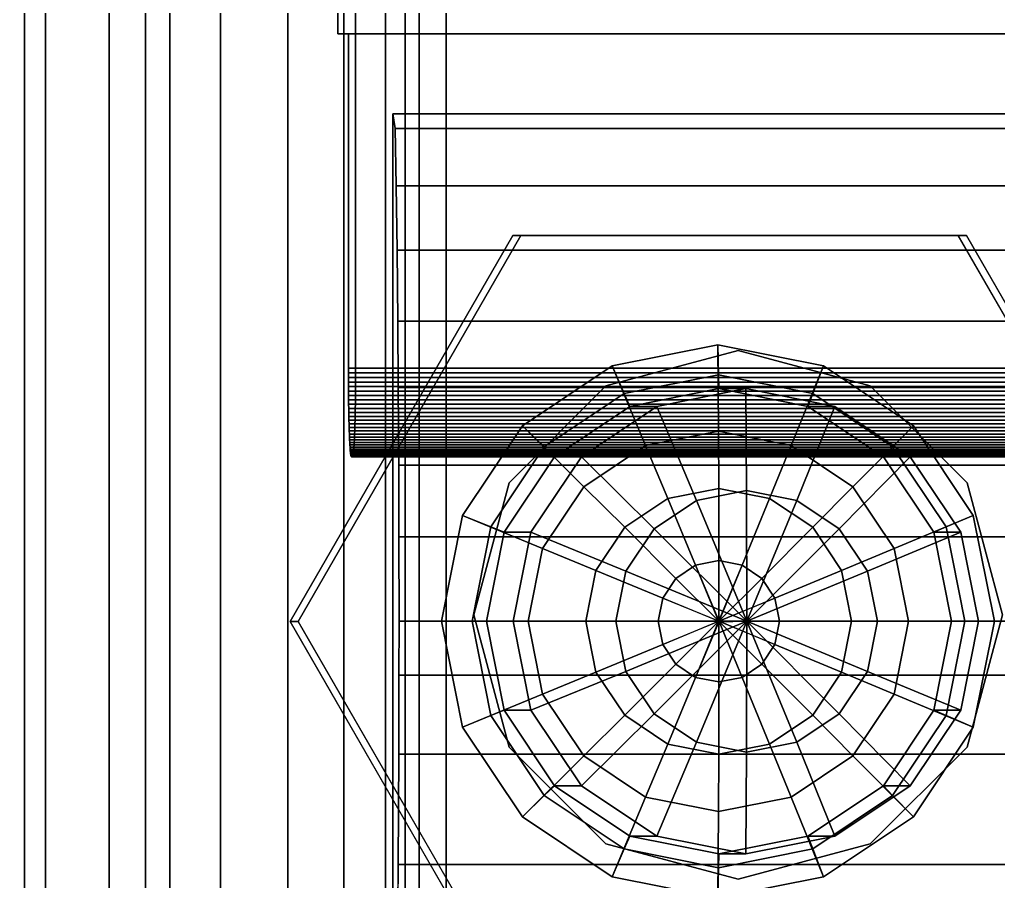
# Model space of a CAD drawing. Header units: metres. Extents: x 104.27 to 106.57, y 32.25 to 36.05.
# Drawn here: x 104.53988 to 104.58617, y 32.74388 to 32.78463 of the extents above; entities that cross this region are included whole.
import ezdxf

# ---------------------------------------------------------------- set-up
doc = ezdxf.new("R2010")
doc.units = ezdxf.units.M
for name, color, linetype in [('KO25', 7, 'Continuous'), ('KO28', 7, 'Continuous'), ('KO29', 7, 'Continuous'), ('KO30', 7, 'Continuous')]:
    doc.layers.add(name, color=color, linetype=linetype)

msp = doc.modelspace()

# ---------------------------------------------------------------- linework, layer by layer
at = {"layer": 'KO25', "color": 8, "linetype": 'ByBlock', "lineweight": 25}
for points in [[(104.587525, 32.780177, 0.04581), (104.55753, 32.780177, 0.046333), (104.55753, 32.732146, 0.046333), (104.587525, 32.732146, 0.04581)], [(104.587646, 32.779484, 0.052735), (104.557651, 32.779484, 0.053259), (104.55753, 32.780177, 0.046333), (104.587525, 32.780177, 0.04581)], [(104.587691, 32.776771, 0.055301), (104.557696, 32.776771, 0.055824), (104.557651, 32.779484, 0.053259), (104.587646, 32.779484, 0.052735)], [(104.58773, 32.77373, 0.057564), (104.557735, 32.77373, 0.058087), (104.557696, 32.776771, 0.055824), (104.587691, 32.776771, 0.055301)], [(104.563205, 32.774411, 0.105632), (104.563589, 32.774411, 0.127629), (104.553057, 32.756166, 0.127813), (104.552673, 32.756166, 0.105816)], [(104.58427, 32.774411, 0.105265), (104.584654, 32.774411, 0.127261), (104.563589, 32.774411, 0.127629), (104.563205, 32.774411, 0.105632)], [(104.594802, 32.756166, 0.105081), (104.595186, 32.756166, 0.127078), (104.584654, 32.774411, 0.127261), (104.58427, 32.774411, 0.105265)], [(104.587764, 32.770366, 0.05949), (104.557769, 32.770366, 0.060013), (104.557735, 32.77373, 0.058087), (104.58773, 32.77373, 0.057564)], [(104.587788, 32.767233, 0.060837), (104.557792, 32.767233, 0.06136), (104.557769, 32.770366, 0.060013), (104.587764, 32.770366, 0.05949)], [(104.5679, 32.768258, 0.060147), (104.569487, 32.764489, 0.06159), (104.572929, 32.765173, 0.061529), (104.572904, 32.769253, 0.060059)], [(104.56847, 32.766943, 0.061604), (104.5679, 32.768258, 0.060147), (104.572904, 32.769253, 0.060059), (104.572929, 32.76783, 0.061526)], [(104.572904, 32.769253, 0.060059), (104.572929, 32.765173, 0.061529), (104.576372, 32.764489, 0.061469), (104.577907, 32.768258, 0.059972)], [(104.572929, 32.76783, 0.061526), (104.572904, 32.769253, 0.060059), (104.577907, 32.768258, 0.059972), (104.577388, 32.766943, 0.061448)], [(104.563659, 32.765423, 0.060221), (104.566569, 32.762538, 0.06164), (104.569487, 32.764489, 0.06159), (104.5679, 32.768258, 0.060147)], [(104.56469, 32.764417, 0.06167), (104.563659, 32.765423, 0.060221), (104.5679, 32.768258, 0.060147), (104.56847, 32.766943, 0.061604)], [(104.577907, 32.768258, 0.059972), (104.576372, 32.764489, 0.061469), (104.57929, 32.762538, 0.061418), (104.582149, 32.765423, 0.059898)], [(104.577388, 32.766943, 0.061448), (104.577907, 32.768258, 0.059972), (104.582149, 32.765423, 0.059898), (104.581168, 32.764417, 0.061382)], [(104.568747, 32.766339, 0.063092), (104.56847, 32.766943, 0.061604), (104.572929, 32.76783, 0.061526), (104.572955, 32.767177, 0.063018)], [(104.572955, 32.767177, 0.063018), (104.572929, 32.76783, 0.061526), (104.577388, 32.766943, 0.061448), (104.577164, 32.766339, 0.062945)], [(104.587807, 32.763565, 0.061943), (104.557812, 32.763565, 0.062466), (104.557792, 32.767233, 0.06136), (104.587788, 32.767233, 0.060837)], [(104.565178, 32.763955, 0.063154), (104.56469, 32.764417, 0.06167), (104.56847, 32.766943, 0.061604), (104.568747, 32.766339, 0.063092)], [(104.570019, 32.766339, 0.136003), (104.568747, 32.766339, 0.063092), (104.572955, 32.767177, 0.063018), (104.574228, 32.767177, 0.135929)], [(104.571897, 32.761895, 0.138067), (104.570019, 32.766339, 0.136003), (104.574228, 32.767177, 0.135929), (104.574265, 32.762366, 0.138026)], [(104.574228, 32.767177, 0.135929), (104.572955, 32.767177, 0.063018), (104.577164, 32.766339, 0.062945), (104.578437, 32.766339, 0.135856)], [(104.574265, 32.762366, 0.138026), (104.574228, 32.767177, 0.135929), (104.578437, 32.766339, 0.135856), (104.576633, 32.761895, 0.137985)], [(104.577164, 32.766339, 0.062945), (104.577388, 32.766943, 0.061448), (104.581168, 32.764417, 0.061382), (104.580732, 32.763955, 0.062882)], [(104.566451, 32.763955, 0.136065), (104.565178, 32.763955, 0.063154), (104.568747, 32.766339, 0.063092), (104.570019, 32.766339, 0.136003)], [(104.569889, 32.760553, 0.138102), (104.566451, 32.763955, 0.136065), (104.570019, 32.766339, 0.136003), (104.571897, 32.761895, 0.138067)], [(104.576633, 32.761895, 0.137985), (104.578437, 32.766339, 0.135856), (104.582005, 32.763955, 0.135793), (104.57864, 32.760553, 0.13795)], [(104.578437, 32.766339, 0.135856), (104.577164, 32.766339, 0.062945), (104.580732, 32.763955, 0.062882), (104.582005, 32.763955, 0.135793)], [(104.560824, 32.761181, 0.06027), (104.564619, 32.75962, 0.061675), (104.566569, 32.762538, 0.06164), (104.563659, 32.765423, 0.060221)], [(104.562165, 32.760636, 0.061714), (104.560824, 32.761181, 0.06027), (104.563659, 32.765423, 0.060221), (104.56469, 32.764417, 0.06167)], [(104.582149, 32.765423, 0.059898), (104.57929, 32.762538, 0.061418), (104.58124, 32.75962, 0.061384), (104.584983, 32.761181, 0.059849)], [(104.581168, 32.764417, 0.061382), (104.582149, 32.765423, 0.059898), (104.584983, 32.761181, 0.059849), (104.583694, 32.760636, 0.061338)], [(104.569487, 32.764489, 0.06159), (104.570538, 32.761984, 0.062359), (104.572943, 32.762462, 0.062317), (104.572929, 32.765173, 0.061529)], [(104.572929, 32.765173, 0.061529), (104.572943, 32.762462, 0.062317), (104.575348, 32.761984, 0.062275), (104.576372, 32.764489, 0.061469)], [(104.566569, 32.762538, 0.06164), (104.568499, 32.760621, 0.062394), (104.570538, 32.761984, 0.062359), (104.569487, 32.764489, 0.06159)], [(104.576372, 32.764489, 0.061469), (104.575348, 32.761984, 0.062275), (104.577387, 32.760621, 0.062239), (104.57929, 32.762538, 0.061418)], [(104.562794, 32.760386, 0.063196), (104.562165, 32.760636, 0.061714), (104.56469, 32.764417, 0.06167), (104.565178, 32.763955, 0.063154)], [(104.580732, 32.763955, 0.062882), (104.581168, 32.764417, 0.061382), (104.583694, 32.760636, 0.061338), (104.583117, 32.760386, 0.062841)], [(104.587818, 32.760172, 0.062557), (104.557822, 32.760172, 0.06308), (104.557812, 32.763565, 0.062466), (104.587807, 32.763565, 0.061943)], [(104.564067, 32.760386, 0.136106), (104.562794, 32.760386, 0.063196), (104.565178, 32.763955, 0.063154), (104.566451, 32.763955, 0.136065)], [(104.568548, 32.758545, 0.138126), (104.564067, 32.760386, 0.136106), (104.566451, 32.763955, 0.136065), (104.569889, 32.760553, 0.138102)], [(104.57864, 32.760553, 0.13795), (104.582005, 32.763955, 0.135793), (104.584389, 32.760386, 0.135752), (104.579982, 32.758545, 0.137926)], [(104.582005, 32.763955, 0.135793), (104.580732, 32.763955, 0.062882), (104.583117, 32.760386, 0.062841), (104.584389, 32.760386, 0.135752)], [(104.564619, 32.75962, 0.061675), (104.567137, 32.758582, 0.062418), (104.568499, 32.760621, 0.062394), (104.566569, 32.762538, 0.06164)], [(104.570538, 32.761984, 0.062359), (104.571854, 32.758828, 0.06283), (104.572952, 32.759047, 0.062811), (104.572943, 32.762462, 0.062317)], [(104.57428, 32.756177, 0.138929), (104.571897, 32.761895, 0.138067), (104.574265, 32.762366, 0.138026)], [(104.572943, 32.762462, 0.062317), (104.572952, 32.759047, 0.062811), (104.57405, 32.758828, 0.062792), (104.575348, 32.761984, 0.062275)], [(104.57428, 32.756177, 0.138929), (104.574265, 32.762366, 0.138026), (104.576633, 32.761895, 0.137985)], [(104.57929, 32.762538, 0.061418), (104.577387, 32.760621, 0.062239), (104.57875, 32.758582, 0.062216), (104.58124, 32.75962, 0.061384)], [(104.568499, 32.760621, 0.062394), (104.570923, 32.758206, 0.062847), (104.571854, 32.758828, 0.06283), (104.570538, 32.761984, 0.062359)], [(104.57428, 32.756177, 0.138929), (104.569889, 32.760553, 0.138102), (104.571897, 32.761895, 0.138067)], [(104.575348, 32.761984, 0.062275), (104.57405, 32.758828, 0.062792), (104.574981, 32.758206, 0.062776), (104.577387, 32.760621, 0.062239)], [(104.57428, 32.756177, 0.138929), (104.576633, 32.761895, 0.137985), (104.57864, 32.760553, 0.13795)], [(104.559829, 32.756177, 0.060288), (104.563934, 32.756177, 0.061686), (104.564619, 32.75962, 0.061675), (104.560824, 32.761181, 0.06027)], [(104.561278, 32.756177, 0.061729), (104.559829, 32.756177, 0.060288), (104.560824, 32.761181, 0.06027), (104.562165, 32.760636, 0.061714)], [(104.584983, 32.761181, 0.059849), (104.58124, 32.75962, 0.061384), (104.581925, 32.756177, 0.061372), (104.585978, 32.756177, 0.059831)], [(104.583694, 32.760636, 0.061338), (104.584983, 32.761181, 0.059849), (104.585978, 32.756177, 0.059831), (104.584581, 32.756177, 0.061322)], [(104.561957, 32.756177, 0.06321), (104.561278, 32.756177, 0.061729), (104.562165, 32.760636, 0.061714), (104.562794, 32.760386, 0.063196)], [(104.56323, 32.756177, 0.136121), (104.561957, 32.756177, 0.06321), (104.562794, 32.760386, 0.063196), (104.564067, 32.760386, 0.136106)], [(104.568077, 32.756177, 0.138134), (104.56323, 32.756177, 0.136121), (104.564067, 32.760386, 0.136106), (104.568548, 32.758545, 0.138126)], [(104.567137, 32.758582, 0.062418), (104.570301, 32.757275, 0.062857), (104.570923, 32.758206, 0.062847), (104.568499, 32.760621, 0.062394)], [(104.57428, 32.756177, 0.138929), (104.568548, 32.758545, 0.138126), (104.569889, 32.760553, 0.138102)], [(104.57428, 32.756177, 0.138929), (104.57864, 32.760553, 0.13795), (104.579982, 32.758545, 0.137926)], [(104.577387, 32.760621, 0.062239), (104.574981, 32.758206, 0.062776), (104.575603, 32.757275, 0.062765), (104.57875, 32.758582, 0.062216)], [(104.579982, 32.758545, 0.137926), (104.584389, 32.760386, 0.135752), (104.585226, 32.756177, 0.135737), (104.580453, 32.756177, 0.137918)], [(104.583117, 32.760386, 0.062841), (104.583694, 32.760636, 0.061338), (104.584581, 32.756177, 0.061322), (104.583954, 32.756177, 0.062826)], [(104.584389, 32.760386, 0.135752), (104.583117, 32.760386, 0.062841), (104.583954, 32.756177, 0.062826), (104.585226, 32.756177, 0.135737)], [(104.587822, 32.756177, 0.062807), (104.557827, 32.756177, 0.063331), (104.557822, 32.760172, 0.06308), (104.587818, 32.760172, 0.062557)], [(104.563934, 32.756177, 0.061686), (104.566658, 32.756177, 0.062427), (104.567137, 32.758582, 0.062418), (104.564619, 32.75962, 0.061675)], [(104.58124, 32.75962, 0.061384), (104.57875, 32.758582, 0.062216), (104.579228, 32.756177, 0.062207), (104.581925, 32.756177, 0.061372)], [(104.571854, 32.758828, 0.06283), (104.572954, 32.756202, 0.06294), (104.572952, 32.759047, 0.062811)], [(104.572952, 32.759047, 0.062811), (104.572954, 32.756202, 0.06294), (104.57405, 32.758828, 0.062792)], [(104.566658, 32.756177, 0.062427), (104.570082, 32.756177, 0.062861), (104.570301, 32.757275, 0.062857), (104.567137, 32.758582, 0.062418)], [(104.57428, 32.756177, 0.138929), (104.568077, 32.756177, 0.138134), (104.568548, 32.758545, 0.138126)], [(104.570923, 32.758206, 0.062847), (104.572936, 32.756194, 0.06294), (104.571854, 32.758828, 0.06283)], [(104.57405, 32.758828, 0.062792), (104.572972, 32.756194, 0.06294), (104.574981, 32.758206, 0.062776)], [(104.57428, 32.756177, 0.138929), (104.579982, 32.758545, 0.137926), (104.580453, 32.756177, 0.137918)], [(104.57875, 32.758582, 0.062216), (104.575603, 32.757275, 0.062765), (104.575822, 32.756177, 0.062761), (104.579228, 32.756177, 0.062207)], [(104.570301, 32.757275, 0.062857), (104.572936, 32.756194, 0.06294), (104.570923, 32.758206, 0.062847)], [(104.574981, 32.758206, 0.062776), (104.572972, 32.756194, 0.06294), (104.575603, 32.757275, 0.062765)], [(104.570082, 32.756177, 0.062861), (104.572929, 32.756177, 0.062941), (104.570301, 32.757275, 0.062857)], [(104.575603, 32.757275, 0.062765), (104.572979, 32.756177, 0.06294), (104.575822, 32.756177, 0.062761)], [(104.552673, 32.756166, 0.105816), (104.553057, 32.756166, 0.127813), (104.563589, 32.73792, 0.127629), (104.563205, 32.73792, 0.105632)], [(104.58782, 32.753632, 0.062706), (104.557825, 32.753632, 0.063229), (104.557827, 32.756177, 0.063331), (104.587822, 32.756177, 0.062807)], [(104.560824, 32.751172, 0.06027), (104.564619, 32.752734, 0.061675), (104.563934, 32.756177, 0.061686), (104.559829, 32.756177, 0.060288)], [(104.562165, 32.751717, 0.061714), (104.560824, 32.751172, 0.06027), (104.559829, 32.756177, 0.060288), (104.561278, 32.756177, 0.061729)], [(104.562794, 32.751967, 0.063196), (104.562165, 32.751717, 0.061714), (104.561278, 32.756177, 0.061729), (104.561957, 32.756177, 0.06321)], [(104.564067, 32.751967, 0.136106), (104.562794, 32.751967, 0.063196), (104.561957, 32.756177, 0.06321), (104.56323, 32.756177, 0.136121)], [(104.568548, 32.753808, 0.138126), (104.564067, 32.751967, 0.136106), (104.56323, 32.756177, 0.136121), (104.568077, 32.756177, 0.138134)], [(104.564619, 32.752734, 0.061675), (104.567137, 32.753771, 0.062418), (104.566658, 32.756177, 0.062427), (104.563934, 32.756177, 0.061686)], [(104.567137, 32.753771, 0.062418), (104.570301, 32.755078, 0.062857), (104.570082, 32.756177, 0.062861), (104.566658, 32.756177, 0.062427)], [(104.57428, 32.756177, 0.138929), (104.568548, 32.753808, 0.138126), (104.568077, 32.756177, 0.138134)], [(104.57428, 32.756177, 0.138929), (104.569889, 32.7518, 0.138102), (104.568548, 32.753808, 0.138126)], [(104.57428, 32.756177, 0.138929), (104.571897, 32.750459, 0.138067), (104.569889, 32.7518, 0.138102)], [(104.570301, 32.755078, 0.062857), (104.572929, 32.756177, 0.062941), (104.570082, 32.756177, 0.062861)], [(104.570923, 32.754147, 0.062847), (104.572936, 32.756159, 0.06294), (104.570301, 32.755078, 0.062857)], [(104.571854, 32.753525, 0.06283), (104.572936, 32.756159, 0.06294), (104.570923, 32.754147, 0.062847)], [(104.572952, 32.753306, 0.062811), (104.572954, 32.756151, 0.06294), (104.571854, 32.753525, 0.06283)], [(104.57428, 32.756177, 0.138929), (104.574265, 32.749988, 0.138026), (104.571897, 32.750459, 0.138067)], [(104.572929, 32.756177, 0.062941), (104.57428, 32.756177, 0.138929), (104.572936, 32.756194, 0.06294)], [(104.572936, 32.756159, 0.06294), (104.57428, 32.756177, 0.138929), (104.572929, 32.756177, 0.062941)], [(104.572936, 32.756194, 0.06294), (104.57428, 32.756177, 0.138929), (104.572954, 32.756202, 0.06294)], [(104.572954, 32.756151, 0.06294), (104.57428, 32.756177, 0.138929), (104.572936, 32.756159, 0.06294)], [(104.57405, 32.753525, 0.062792), (104.572972, 32.756159, 0.06294), (104.572954, 32.756151, 0.06294), (104.572952, 32.753306, 0.062811)], [(104.572954, 32.756202, 0.06294), (104.57428, 32.756177, 0.138929), (104.572972, 32.756194, 0.06294)], [(104.572972, 32.756159, 0.06294), (104.57428, 32.756177, 0.138929), (104.572954, 32.756151, 0.06294)], [(104.572972, 32.756194, 0.06294), (104.57428, 32.756177, 0.138929), (104.572979, 32.756177, 0.06294)], [(104.572979, 32.756177, 0.06294), (104.57428, 32.756177, 0.138929), (104.572972, 32.756159, 0.06294)], [(104.575603, 32.755078, 0.062765), (104.572972, 32.756159, 0.06294), (104.574981, 32.754147, 0.062776)], [(104.574981, 32.754147, 0.062776), (104.572972, 32.756159, 0.06294), (104.57405, 32.753525, 0.062792)], [(104.575822, 32.756177, 0.062761), (104.572979, 32.756177, 0.06294), (104.575603, 32.755078, 0.062765)], [(104.57428, 32.756177, 0.138929), (104.576633, 32.750459, 0.137985), (104.574265, 32.749988, 0.138026)], [(104.57428, 32.756177, 0.138929), (104.580453, 32.756177, 0.137918), (104.579982, 32.753808, 0.137926)], [(104.57428, 32.756177, 0.138929), (104.579982, 32.753808, 0.137926), (104.57864, 32.7518, 0.13795)], [(104.57428, 32.756177, 0.138929), (104.57864, 32.7518, 0.13795), (104.576633, 32.750459, 0.137985)], [(104.579228, 32.756177, 0.062207), (104.575822, 32.756177, 0.062761), (104.575603, 32.755078, 0.062765), (104.57875, 32.753771, 0.062216)], [(104.581925, 32.756177, 0.061372), (104.579228, 32.756177, 0.062207), (104.57875, 32.753771, 0.062216), (104.58124, 32.752734, 0.061384)], [(104.580453, 32.756177, 0.137918), (104.585226, 32.756177, 0.135737), (104.584389, 32.751967, 0.135752), (104.579982, 32.753808, 0.137926)], [(104.585978, 32.756177, 0.059831), (104.581925, 32.756177, 0.061372), (104.58124, 32.752734, 0.061384), (104.584983, 32.751172, 0.059849)], [(104.583954, 32.756177, 0.062826), (104.584581, 32.756177, 0.061322), (104.583694, 32.751717, 0.061338), (104.583117, 32.751967, 0.062841)], [(104.585226, 32.756177, 0.135737), (104.583954, 32.756177, 0.062826), (104.583117, 32.751967, 0.062841), (104.584389, 32.751967, 0.135752)], [(104.584581, 32.756177, 0.061322), (104.585978, 32.756177, 0.059831), (104.584983, 32.751172, 0.059849), (104.583694, 32.751717, 0.061338)], [(104.58427, 32.73792, 0.105265), (104.584654, 32.73792, 0.127261), (104.595186, 32.756166, 0.127078), (104.594802, 32.756166, 0.105081)], [(104.568499, 32.751732, 0.062394), (104.570923, 32.754147, 0.062847), (104.570301, 32.755078, 0.062857), (104.567137, 32.753771, 0.062418)], [(104.57875, 32.753771, 0.062216), (104.575603, 32.755078, 0.062765), (104.574981, 32.754147, 0.062776), (104.577387, 32.751732, 0.062239)], [(104.570538, 32.750369, 0.062359), (104.571854, 32.753525, 0.06283), (104.570923, 32.754147, 0.062847), (104.568499, 32.751732, 0.062394)], [(104.577387, 32.751732, 0.062239), (104.574981, 32.754147, 0.062776), (104.57405, 32.753525, 0.062792), (104.575348, 32.750369, 0.062275)], [(104.587811, 32.749891, 0.062184), (104.557816, 32.749891, 0.062707), (104.557825, 32.753632, 0.063229), (104.58782, 32.753632, 0.062706)], [(104.569889, 32.7518, 0.138102), (104.566451, 32.748398, 0.136065), (104.564067, 32.751967, 0.136106), (104.568548, 32.753808, 0.138126)], [(104.566569, 32.749815, 0.06164), (104.568499, 32.751732, 0.062394), (104.567137, 32.753771, 0.062418), (104.564619, 32.752734, 0.061675)], [(104.572943, 32.749891, 0.062317), (104.572952, 32.753306, 0.062811), (104.571854, 32.753525, 0.06283), (104.570538, 32.750369, 0.062359)], [(104.575348, 32.750369, 0.062275), (104.57405, 32.753525, 0.062792), (104.572952, 32.753306, 0.062811), (104.572943, 32.749891, 0.062317)], [(104.58124, 32.752734, 0.061384), (104.57875, 32.753771, 0.062216), (104.577387, 32.751732, 0.062239), (104.57929, 32.749815, 0.061418)], [(104.579982, 32.753808, 0.137926), (104.584389, 32.751967, 0.135752), (104.582005, 32.748398, 0.135793), (104.57864, 32.7518, 0.13795)], [(104.563659, 32.74693, 0.060221), (104.566569, 32.749815, 0.06164), (104.564619, 32.752734, 0.061675), (104.560824, 32.751172, 0.06027)], [(104.584983, 32.751172, 0.059849), (104.58124, 32.752734, 0.061384), (104.57929, 32.749815, 0.061418), (104.582149, 32.74693, 0.059898)], [(104.565178, 32.748398, 0.063154), (104.56469, 32.747936, 0.06167), (104.562165, 32.751717, 0.061714), (104.562794, 32.751967, 0.063196)], [(104.566451, 32.748398, 0.136065), (104.565178, 32.748398, 0.063154), (104.562794, 32.751967, 0.063196), (104.564067, 32.751967, 0.136106)], [(104.583117, 32.751967, 0.062841), (104.583694, 32.751717, 0.061338), (104.581168, 32.747936, 0.061382), (104.580732, 32.748398, 0.062882)], [(104.584389, 32.751967, 0.135752), (104.583117, 32.751967, 0.062841), (104.580732, 32.748398, 0.062882), (104.582005, 32.748398, 0.135793)], [(104.56469, 32.747936, 0.06167), (104.563659, 32.74693, 0.060221), (104.560824, 32.751172, 0.06027), (104.562165, 32.751717, 0.061714)], [(104.571897, 32.750459, 0.138067), (104.570019, 32.746014, 0.136003), (104.566451, 32.748398, 0.136065), (104.569889, 32.7518, 0.138102)], [(104.569487, 32.747865, 0.06159), (104.570538, 32.750369, 0.062359), (104.568499, 32.751732, 0.062394), (104.566569, 32.749815, 0.06164)], [(104.57929, 32.749815, 0.061418), (104.577387, 32.751732, 0.062239), (104.575348, 32.750369, 0.062275), (104.576372, 32.747865, 0.061469)], [(104.57864, 32.7518, 0.13795), (104.582005, 32.748398, 0.135793), (104.578437, 32.746014, 0.135856), (104.576633, 32.750459, 0.137985)], [(104.583694, 32.751717, 0.061338), (104.584983, 32.751172, 0.059849), (104.582149, 32.74693, 0.059898), (104.581168, 32.747936, 0.061382)], [(104.572929, 32.74718, 0.061529), (104.572943, 32.749891, 0.062317), (104.570538, 32.750369, 0.062359), (104.569487, 32.747865, 0.06159)], [(104.574265, 32.749988, 0.138026), (104.574228, 32.745177, 0.135929), (104.570019, 32.746014, 0.136003), (104.571897, 32.750459, 0.138067)], [(104.576372, 32.747865, 0.061469), (104.575348, 32.750369, 0.062275), (104.572943, 32.749891, 0.062317), (104.572929, 32.74718, 0.061529)], [(104.576633, 32.750459, 0.137985), (104.578437, 32.746014, 0.135856), (104.574228, 32.745177, 0.135929), (104.574265, 32.749988, 0.138026)], [(104.587785, 32.744674, 0.060669), (104.557789, 32.744674, 0.061192), (104.557816, 32.749891, 0.062707), (104.587811, 32.749891, 0.062184)], [(104.5679, 32.744095, 0.060147), (104.569487, 32.747865, 0.06159), (104.566569, 32.749815, 0.06164), (104.563659, 32.74693, 0.060221)], [(104.582149, 32.74693, 0.059898), (104.57929, 32.749815, 0.061418), (104.576372, 32.747865, 0.061469), (104.577907, 32.744095, 0.059972)], [(104.568747, 32.746014, 0.063092), (104.56847, 32.74541, 0.061604), (104.56469, 32.747936, 0.06167), (104.565178, 32.748398, 0.063154)], [(104.570019, 32.746014, 0.136003), (104.568747, 32.746014, 0.063092), (104.565178, 32.748398, 0.063154), (104.566451, 32.748398, 0.136065)], [(104.580732, 32.748398, 0.062882), (104.581168, 32.747936, 0.061382), (104.577388, 32.74541, 0.061448), (104.577164, 32.746014, 0.062945)], [(104.582005, 32.748398, 0.135793), (104.580732, 32.748398, 0.062882), (104.577164, 32.746014, 0.062945), (104.578437, 32.746014, 0.135856)], [(104.56847, 32.74541, 0.061604), (104.5679, 32.744095, 0.060147), (104.563659, 32.74693, 0.060221), (104.56469, 32.747936, 0.06167)], [(104.572904, 32.7431, 0.060059), (104.572929, 32.74718, 0.061529), (104.569487, 32.747865, 0.06159), (104.5679, 32.744095, 0.060147)], [(104.577907, 32.744095, 0.059972), (104.576372, 32.747865, 0.061469), (104.572929, 32.74718, 0.061529), (104.572904, 32.7431, 0.060059)], [(104.581168, 32.747936, 0.061382), (104.582149, 32.74693, 0.059898), (104.577907, 32.744095, 0.059972), (104.577388, 32.74541, 0.061448)], [(104.572955, 32.745177, 0.063018), (104.572929, 32.744523, 0.061526), (104.56847, 32.74541, 0.061604), (104.568747, 32.746014, 0.063092)], [(104.574228, 32.745177, 0.135929), (104.572955, 32.745177, 0.063018), (104.568747, 32.746014, 0.063092), (104.570019, 32.746014, 0.136003)], [(104.577164, 32.746014, 0.062945), (104.577388, 32.74541, 0.061448), (104.572929, 32.744523, 0.061526), (104.572955, 32.745177, 0.063018)], [(104.578437, 32.746014, 0.135856), (104.577164, 32.746014, 0.062945), (104.572955, 32.745177, 0.063018), (104.574228, 32.745177, 0.135929)], [(104.572929, 32.744523, 0.061526), (104.572904, 32.7431, 0.060059), (104.5679, 32.744095, 0.060147), (104.56847, 32.74541, 0.061604)], [(104.577388, 32.74541, 0.061448), (104.577907, 32.744095, 0.059972), (104.572904, 32.7431, 0.060059), (104.572929, 32.744523, 0.061526)], [(104.58775, 32.740452, 0.058678), (104.557755, 32.740452, 0.059201), (104.557789, 32.744674, 0.061192), (104.587785, 32.744674, 0.060669)]]:
    msp.add_3dface(points, dxfattribs=at)
for points, invisible_edges in [([(104.55753, 32.732146, 0.046333), (104.55753, 32.780177, 0.046333), (104.55765, 32.732835, 0.053222)], 2), ([(104.55765, 32.732835, 0.053222), (104.55753, 32.780177, 0.046333), (104.557707, 32.736385, 0.056477)], 3), ([(104.557707, 32.736385, 0.056477), (104.55753, 32.780177, 0.046333), (104.557755, 32.740452, 0.059201)], 3), ([(104.557755, 32.740452, 0.059201), (104.55753, 32.780177, 0.046333), (104.557789, 32.744674, 0.061192)], 3), ([(104.557789, 32.744674, 0.061192), (104.55753, 32.780177, 0.046333), (104.557816, 32.749891, 0.062707)], 3), ([(104.557816, 32.749891, 0.062707), (104.55753, 32.780177, 0.046333), (104.557825, 32.753632, 0.063229)], 3), ([(104.557825, 32.753632, 0.063229), (104.55753, 32.780177, 0.046333), (104.557827, 32.756177, 0.063331)], 3), ([(104.557827, 32.756177, 0.063331), (104.55753, 32.780177, 0.046333), (104.557822, 32.760172, 0.06308)], 3), ([(104.557822, 32.760172, 0.06308), (104.55753, 32.780177, 0.046333), (104.557812, 32.763565, 0.062466)], 3), ([(104.557812, 32.763565, 0.062466), (104.55753, 32.780177, 0.046333), (104.557792, 32.767233, 0.06136)], 3), ([(104.557792, 32.767233, 0.06136), (104.55753, 32.780177, 0.046333), (104.557769, 32.770366, 0.060013)], 3), ([(104.557769, 32.770366, 0.060013), (104.55753, 32.780177, 0.046333), (104.557735, 32.77373, 0.058087)], 3), ([(104.557735, 32.77373, 0.058087), (104.55753, 32.780177, 0.046333), (104.557651, 32.779484, 0.053259)], 13), ([(104.557651, 32.779484, 0.053259), (104.557696, 32.776771, 0.055824), (104.557735, 32.77373, 0.058087)], 12), ([(104.552673, 32.756166, 0.105816), (104.563205, 32.73792, 0.105632), (104.563205, 32.774411, 0.105632)], 2), ([(104.553057, 32.756166, 0.127813), (104.563589, 32.774411, 0.127629), (104.563589, 32.73792, 0.127629)], 2), ([(104.563205, 32.774411, 0.105632), (104.563205, 32.73792, 0.105632), (104.58427, 32.774411, 0.105265)], 3), ([(104.58427, 32.774411, 0.105265), (104.563205, 32.73792, 0.105632), (104.58427, 32.73792, 0.105265)], 13), ([(104.563589, 32.73792, 0.127629), (104.563589, 32.774411, 0.127629), (104.584654, 32.73792, 0.127261)], 3), ([(104.584654, 32.73792, 0.127261), (104.563589, 32.774411, 0.127629), (104.584654, 32.774411, 0.127261)], 13), ([(104.58427, 32.73792, 0.105265), (104.594802, 32.756166, 0.105081), (104.58427, 32.774411, 0.105265)], 12), ([(104.584654, 32.774411, 0.127261), (104.595186, 32.756166, 0.127078), (104.584654, 32.73792, 0.127261)], 12)]:
    msp.add_3dface(points, dxfattribs=dict(at, invisible_edges=invisible_edges))
at = {"layer": 'KO28', "color": 9, "linetype": 'ByBlock', "lineweight": 25}
for points in [[(104.589905, 32.783955, 0.045486), (104.589905, 32.808955, 0.045486), (104.554925, 32.808955, 0.046673), (104.554925, 32.783955, 0.046673)], [(104.590754, 32.801521, 0.070471), (104.590754, 32.768139, 0.070471), (104.555774, 32.768139, 0.071659), (104.555774, 32.801521, 0.071659)], [(104.590411, 32.783955, 0.060383), (104.589905, 32.783955, 0.045486), (104.554925, 32.783955, 0.046673), (104.555431, 32.783955, 0.061571)], [(104.590411, 32.768139, 0.060383), (104.590411, 32.783955, 0.060383), (104.555431, 32.783955, 0.061571), (104.555431, 32.768139, 0.061571)], [(104.590411, 32.767921, 0.060389), (104.590411, 32.768139, 0.060383), (104.555431, 32.768139, 0.061571), (104.555431, 32.767921, 0.061576)], [(104.590412, 32.767702, 0.060406), (104.590411, 32.767921, 0.060389), (104.555431, 32.767921, 0.061576), (104.555432, 32.767702, 0.061594)], [(104.590413, 32.767485, 0.060434), (104.590412, 32.767702, 0.060406), (104.555432, 32.767702, 0.061594), (104.555433, 32.767485, 0.061622)], [(104.590753, 32.767702, 0.070448), (104.590752, 32.767485, 0.07042), (104.555772, 32.767485, 0.071607), (104.555773, 32.767702, 0.071636)], [(104.590754, 32.768139, 0.070471), (104.590753, 32.767921, 0.070465), (104.555773, 32.767921, 0.071653), (104.555774, 32.768139, 0.071659)], [(104.590753, 32.767921, 0.070465), (104.590753, 32.767702, 0.070448), (104.555773, 32.767702, 0.071636), (104.555773, 32.767921, 0.071653)], [(104.590414, 32.76727, 0.060474), (104.590413, 32.767485, 0.060434), (104.555433, 32.767485, 0.061622), (104.555434, 32.76727, 0.061662)], [(104.590416, 32.767057, 0.060525), (104.590414, 32.76727, 0.060474), (104.555434, 32.76727, 0.061662), (104.555436, 32.767057, 0.061713)], [(104.59075, 32.76727, 0.07038), (104.590749, 32.767057, 0.070329), (104.555769, 32.767057, 0.071516), (104.555771, 32.76727, 0.071567)], [(104.590752, 32.767485, 0.07042), (104.59075, 32.76727, 0.07038), (104.555771, 32.76727, 0.071567), (104.555772, 32.767485, 0.071607)], [(104.590418, 32.766847, 0.060588), (104.590416, 32.767057, 0.060525), (104.555436, 32.767057, 0.061713), (104.555438, 32.766847, 0.061775)], [(104.59042, 32.76664, 0.060661), (104.590418, 32.766847, 0.060588), (104.555438, 32.766847, 0.061775), (104.555441, 32.76664, 0.061848)], [(104.590747, 32.766847, 0.070266), (104.590744, 32.76664, 0.070193), (104.555764, 32.76664, 0.071381), (104.555767, 32.766847, 0.071454)], [(104.590749, 32.767057, 0.070329), (104.590747, 32.766847, 0.070266), (104.555767, 32.766847, 0.071454), (104.555769, 32.767057, 0.071516)], [(104.590423, 32.766438, 0.060744), (104.59042, 32.76664, 0.060661), (104.555441, 32.76664, 0.061848), (104.555443, 32.766438, 0.061932)], [(104.590426, 32.76624, 0.060839), (104.590423, 32.766438, 0.060744), (104.555443, 32.766438, 0.061932), (104.555447, 32.76624, 0.062026)], [(104.590741, 32.766438, 0.07011), (104.590738, 32.76624, 0.070015), (104.555758, 32.76624, 0.071203), (104.555761, 32.766438, 0.071297)], [(104.590744, 32.76664, 0.070193), (104.590741, 32.766438, 0.07011), (104.555761, 32.766438, 0.071297), (104.555764, 32.76664, 0.071381)], [(104.59043, 32.766047, 0.060943), (104.590426, 32.76624, 0.060839), (104.555447, 32.76624, 0.062026), (104.55545, 32.766047, 0.062131)], [(104.590434, 32.765861, 0.061058), (104.59043, 32.766047, 0.060943), (104.55545, 32.766047, 0.062131), (104.555454, 32.765861, 0.062245)], [(104.590438, 32.76568, 0.061182), (104.590434, 32.765861, 0.061058), (104.555454, 32.765861, 0.062245), (104.555458, 32.76568, 0.062369)], [(104.590731, 32.765861, 0.069797), (104.590726, 32.76568, 0.069673), (104.555747, 32.76568, 0.07086), (104.555751, 32.765861, 0.070984)], [(104.590734, 32.766047, 0.069911), (104.590731, 32.765861, 0.069797), (104.555751, 32.765861, 0.070984), (104.555755, 32.766047, 0.071099)], [(104.590738, 32.76624, 0.070015), (104.590734, 32.766047, 0.069911), (104.555755, 32.766047, 0.071099), (104.555758, 32.76624, 0.071203)], [(104.590443, 32.765506, 0.061315), (104.590438, 32.76568, 0.061182), (104.555458, 32.76568, 0.062369), (104.555463, 32.765506, 0.062503)], [(104.590447, 32.76534, 0.061457), (104.590443, 32.765506, 0.061315), (104.555463, 32.765506, 0.062503), (104.555468, 32.76534, 0.062645)], [(104.590722, 32.765506, 0.069539), (104.590717, 32.76534, 0.069397), (104.555737, 32.76534, 0.070585), (104.555742, 32.765506, 0.070727)], [(104.590726, 32.76568, 0.069673), (104.590722, 32.765506, 0.069539), (104.555742, 32.765506, 0.070727), (104.555747, 32.76568, 0.07086)], [(104.590453, 32.765181, 0.061608), (104.590447, 32.76534, 0.061457), (104.555468, 32.76534, 0.062645), (104.555473, 32.765181, 0.062795)], [(104.590458, 32.76503, 0.061767), (104.590453, 32.765181, 0.061608), (104.555473, 32.765181, 0.062795), (104.555478, 32.76503, 0.062954)], [(104.590464, 32.764888, 0.061933), (104.590458, 32.76503, 0.061767), (104.555478, 32.76503, 0.062954), (104.555484, 32.764888, 0.063121)], [(104.590707, 32.76503, 0.069088), (104.590701, 32.764888, 0.068921), (104.555721, 32.764888, 0.070109), (104.555727, 32.76503, 0.070275)], [(104.590712, 32.765181, 0.069246), (104.590707, 32.76503, 0.069088), (104.555727, 32.76503, 0.070275), (104.555732, 32.765181, 0.070434)], [(104.590717, 32.76534, 0.069397), (104.590712, 32.765181, 0.069246), (104.555732, 32.765181, 0.070434), (104.555737, 32.76534, 0.070585)], [(104.59047, 32.764754, 0.062107), (104.590464, 32.764888, 0.061933), (104.555484, 32.764888, 0.063121), (104.55549, 32.764754, 0.063294)], [(104.590476, 32.76463, 0.062287), (104.59047, 32.764754, 0.062107), (104.55549, 32.764754, 0.063294), (104.555496, 32.76463, 0.063475)], [(104.590482, 32.764516, 0.062474), (104.590476, 32.76463, 0.062287), (104.555496, 32.76463, 0.063475), (104.555502, 32.764516, 0.063661)], [(104.590489, 32.764411, 0.062666), (104.590482, 32.764516, 0.062474), (104.555502, 32.764516, 0.063661), (104.555509, 32.764411, 0.063854)], [(104.590683, 32.764516, 0.06838), (104.590676, 32.764411, 0.068188), (104.555696, 32.764411, 0.069376), (104.555703, 32.764516, 0.069568)], [(104.590689, 32.76463, 0.068567), (104.590683, 32.764516, 0.06838), (104.555703, 32.764516, 0.069568), (104.555709, 32.76463, 0.069755)], [(104.590695, 32.764754, 0.068747), (104.590689, 32.76463, 0.068567), (104.555709, 32.76463, 0.069755), (104.555715, 32.764754, 0.069935)], [(104.590701, 32.764888, 0.068921), (104.590695, 32.764754, 0.068747), (104.555715, 32.764754, 0.069935), (104.555721, 32.764888, 0.070109)], [(104.590495, 32.764317, 0.062864), (104.590489, 32.764411, 0.062666), (104.555509, 32.764411, 0.063854), (104.555515, 32.764317, 0.064052)], [(104.590502, 32.764233, 0.063066), (104.590495, 32.764317, 0.062864), (104.555515, 32.764317, 0.064052), (104.555522, 32.764233, 0.064254)], [(104.590509, 32.76416, 0.063272), (104.590502, 32.764233, 0.063066), (104.555522, 32.764233, 0.064254), (104.555529, 32.76416, 0.06446)], [(104.590516, 32.764098, 0.063482), (104.590509, 32.76416, 0.063272), (104.555529, 32.76416, 0.06446), (104.555536, 32.764098, 0.06467)], [(104.590523, 32.764047, 0.063695), (104.590516, 32.764098, 0.063482), (104.555536, 32.764098, 0.06467), (104.555544, 32.764047, 0.064883)], [(104.590531, 32.764007, 0.063911), (104.590523, 32.764047, 0.063695), (104.555544, 32.764047, 0.064883), (104.555551, 32.764007, 0.065098)], [(104.590538, 32.763978, 0.064128), (104.590531, 32.764007, 0.063911), (104.555551, 32.764007, 0.065098), (104.555558, 32.763978, 0.065315)], [(104.590634, 32.764007, 0.066944), (104.590626, 32.763978, 0.066727), (104.555647, 32.763978, 0.067914), (104.555654, 32.764007, 0.068131)], [(104.590641, 32.764047, 0.067159), (104.590634, 32.764007, 0.066944), (104.555654, 32.764007, 0.068131), (104.555661, 32.764047, 0.068347)], [(104.590648, 32.764098, 0.067372), (104.590641, 32.764047, 0.067159), (104.555661, 32.764047, 0.068347), (104.555668, 32.764098, 0.068559)], [(104.590655, 32.76416, 0.067582), (104.590648, 32.764098, 0.067372), (104.555668, 32.764098, 0.068559), (104.555676, 32.76416, 0.068769)], [(104.590662, 32.764233, 0.067788), (104.590655, 32.76416, 0.067582), (104.555676, 32.76416, 0.068769), (104.555683, 32.764233, 0.068976)], [(104.590669, 32.764317, 0.06799), (104.590662, 32.764233, 0.067788), (104.555683, 32.764233, 0.068976), (104.555689, 32.764317, 0.069178)], [(104.590676, 32.764411, 0.068188), (104.590669, 32.764317, 0.06799), (104.555689, 32.764317, 0.069178), (104.555696, 32.764411, 0.069376)], [(104.590546, 32.763961, 0.064346), (104.590538, 32.763978, 0.064128), (104.555558, 32.763978, 0.065315), (104.555566, 32.763961, 0.065534)], [(104.590553, 32.763955, 0.064565), (104.590546, 32.763961, 0.064346), (104.555566, 32.763961, 0.065534), (104.555573, 32.763955, 0.065752)], [(104.590612, 32.763955, 0.066289), (104.590553, 32.763955, 0.064565), (104.555573, 32.763955, 0.065752), (104.555632, 32.763955, 0.067477)], [(104.590619, 32.763961, 0.066508), (104.590612, 32.763955, 0.066289), (104.555632, 32.763955, 0.067477), (104.555639, 32.763961, 0.067696)], [(104.590626, 32.763978, 0.066727), (104.590619, 32.763961, 0.066508), (104.555639, 32.763961, 0.067696), (104.555647, 32.763978, 0.067914)]]:
    msp.add_3dface(points, dxfattribs=at)
for points, invisible_edges in [([(104.554925, 32.783955, 0.046673), (104.554925, 32.808955, 0.046673), (104.555431, 32.783955, 0.061571)], 2), ([(104.555771, 32.76727, 0.071567), (104.554925, 32.808955, 0.046673), (104.555772, 32.767485, 0.071607)], 3), ([(104.555772, 32.767485, 0.071607), (104.554925, 32.808955, 0.046673), (104.555773, 32.767702, 0.071636)], 3), ([(104.555773, 32.767702, 0.071636), (104.554925, 32.808955, 0.046673), (104.555773, 32.767921, 0.071653)], 3), ([(104.555773, 32.767921, 0.071653), (104.554925, 32.808955, 0.046673), (104.555774, 32.768139, 0.071659)], 3), ([(104.555774, 32.768139, 0.071659), (104.554925, 32.808955, 0.046673), (104.555774, 32.801521, 0.071659)], 3), ([(104.472731, 32.807388, 0.034345), (104.828246, 32.769197, 0.022274), (104.475083, 32.808442, 0.034265)], 3), ([(104.475083, 32.808442, 0.034265), (104.828246, 32.769197, 0.022274), (104.477957, 32.808864, 0.034167)], 3), ([(104.477957, 32.808864, 0.034167), (104.828246, 32.769197, 0.022274), (104.847744, 32.808864, 0.021612)], 3), ([(104.848253, 32.808864, 0.036603), (104.498677, 32.768844, 0.048472), (104.478466, 32.808864, 0.049159)], 3), ([(104.85155, 32.808304, 0.036491), (104.498677, 32.768844, 0.048472), (104.848253, 32.808864, 0.036603)], 3), ([(104.853857, 32.807144, 0.036413), (104.498677, 32.768844, 0.048472), (104.85155, 32.808304, 0.036491)], 3), ([(104.47068, 32.805718, 0.034414), (104.828246, 32.769197, 0.022274), (104.472731, 32.807388, 0.034345)], 3), ([(104.856052, 32.805117, 0.036338), (104.498677, 32.768844, 0.048472), (104.853857, 32.807144, 0.036413)], 3), ([(104.46905, 32.8034, 0.03447), (104.828246, 32.769197, 0.022274), (104.47068, 32.805718, 0.034414)], 3), ([(104.857539, 32.802559, 0.036288), (104.498677, 32.768844, 0.048472), (104.856052, 32.805117, 0.036338)], 3), ([(104.468204, 32.801049, 0.034498), (104.828246, 32.769197, 0.022274), (104.46905, 32.8034, 0.03447)], 3), ([(104.858247, 32.798864, 0.036264), (104.498677, 32.768844, 0.048472), (104.857539, 32.802559, 0.036288)], 3), ([(104.467962, 32.798864, 0.034507), (104.828246, 32.769197, 0.022274), (104.468204, 32.801049, 0.034498)], 3), ([(104.555431, 32.768139, 0.061571), (104.555431, 32.783955, 0.061571), (104.555431, 32.767921, 0.061576)], 2), ([(104.555431, 32.767921, 0.061576), (104.555431, 32.783955, 0.061571), (104.555432, 32.767702, 0.061594)], 3), ([(104.555432, 32.767702, 0.061594), (104.555431, 32.783955, 0.061571), (104.555433, 32.767485, 0.061622)], 3), ([(104.555433, 32.767485, 0.061622), (104.555431, 32.783955, 0.061571), (104.555434, 32.76727, 0.061662)], 3), ([(104.555434, 32.76727, 0.061662), (104.555431, 32.783955, 0.061571), (104.555436, 32.767057, 0.061713)], 3), ([(104.555436, 32.767057, 0.061713), (104.555431, 32.783955, 0.061571), (104.555438, 32.766847, 0.061775)], 3), ([(104.555438, 32.766847, 0.061775), (104.555431, 32.783955, 0.061571), (104.555441, 32.76664, 0.061848)], 3), ([(104.555441, 32.76664, 0.061848), (104.555431, 32.783955, 0.061571), (104.555443, 32.766438, 0.061932)], 3), ([(104.555443, 32.766438, 0.061932), (104.555431, 32.783955, 0.061571), (104.555447, 32.76624, 0.062026)], 3), ([(104.555447, 32.76624, 0.062026), (104.555431, 32.783955, 0.061571), (104.55545, 32.766047, 0.062131)], 3), ([(104.55545, 32.766047, 0.062131), (104.555431, 32.783955, 0.061571), (104.555454, 32.765861, 0.062245)], 3), ([(104.555454, 32.765861, 0.062245), (104.555431, 32.783955, 0.061571), (104.555458, 32.76568, 0.062369)], 3), ([(104.555458, 32.76568, 0.062369), (104.555431, 32.783955, 0.061571), (104.555463, 32.765506, 0.062503)], 3), ([(104.555463, 32.765506, 0.062503), (104.555431, 32.783955, 0.061571), (104.555468, 32.76534, 0.062645)], 3), ([(104.555468, 32.76534, 0.062645), (104.555431, 32.783955, 0.061571), (104.555473, 32.765181, 0.062795)], 3), ([(104.555473, 32.765181, 0.062795), (104.555431, 32.783955, 0.061571), (104.555478, 32.76503, 0.062954)], 3), ([(104.555478, 32.76503, 0.062954), (104.555431, 32.783955, 0.061571), (104.555484, 32.764888, 0.063121)], 3), ([(104.555484, 32.764888, 0.063121), (104.555431, 32.783955, 0.061571), (104.55549, 32.764754, 0.063294)], 3), ([(104.55549, 32.764754, 0.063294), (104.555431, 32.783955, 0.061571), (104.555496, 32.76463, 0.063475)], 3), ([(104.555496, 32.76463, 0.063475), (104.555431, 32.783955, 0.061571), (104.555502, 32.764516, 0.063661)], 3), ([(104.555502, 32.764516, 0.063661), (104.555431, 32.783955, 0.061571), (104.555509, 32.764411, 0.063854)], 3), ([(104.555509, 32.764411, 0.063854), (104.555431, 32.783955, 0.061571), (104.555515, 32.764317, 0.064052)], 3), ([(104.555515, 32.764317, 0.064052), (104.555431, 32.783955, 0.061571), (104.555522, 32.764233, 0.064254)], 3), ([(104.555522, 32.764233, 0.064254), (104.555431, 32.783955, 0.061571), (104.555529, 32.76416, 0.06446)], 3), ([(104.555529, 32.76416, 0.06446), (104.555431, 32.783955, 0.061571), (104.555536, 32.764098, 0.06467)], 3), ([(104.555536, 32.764098, 0.06467), (104.555431, 32.783955, 0.061571), (104.555544, 32.764047, 0.064883)], 3), ([(104.555544, 32.764047, 0.064883), (104.555431, 32.783955, 0.061571), (104.555551, 32.764007, 0.065098)], 3), ([(104.555551, 32.764007, 0.065098), (104.555431, 32.783955, 0.061571), (104.555558, 32.763978, 0.065315)], 3), ([(104.555558, 32.763978, 0.065315), (104.555431, 32.783955, 0.061571), (104.555566, 32.763961, 0.065534)], 3), ([(104.555566, 32.763961, 0.065534), (104.555431, 32.783955, 0.061571), (104.555573, 32.763955, 0.065752)], 3), ([(104.555573, 32.763955, 0.065752), (104.555431, 32.783955, 0.061571), (104.555632, 32.763955, 0.067477)], 3), ([(104.555632, 32.763955, 0.067477), (104.555431, 32.783955, 0.061571), (104.555639, 32.763961, 0.067696)], 3), ([(104.555639, 32.763961, 0.067696), (104.555431, 32.783955, 0.061571), (104.555647, 32.763978, 0.067914)], 3), ([(104.555647, 32.763978, 0.067914), (104.555431, 32.783955, 0.061571), (104.555654, 32.764007, 0.068131)], 3), ([(104.555654, 32.764007, 0.068131), (104.555431, 32.783955, 0.061571), (104.555661, 32.764047, 0.068347)], 3), ([(104.555661, 32.764047, 0.068347), (104.555431, 32.783955, 0.061571), (104.555668, 32.764098, 0.068559)], 3), ([(104.555668, 32.764098, 0.068559), (104.555431, 32.783955, 0.061571), (104.555676, 32.76416, 0.068769)], 3), ([(104.555676, 32.76416, 0.068769), (104.555431, 32.783955, 0.061571), (104.555683, 32.764233, 0.068976)], 3), ([(104.555683, 32.764233, 0.068976), (104.555431, 32.783955, 0.061571), (104.555689, 32.764317, 0.069178)], 3), ([(104.555689, 32.764317, 0.069178), (104.555431, 32.783955, 0.061571), (104.555696, 32.764411, 0.069376)], 3), ([(104.555696, 32.764411, 0.069376), (104.555431, 32.783955, 0.061571), (104.555703, 32.764516, 0.069568)], 3), ([(104.555703, 32.764516, 0.069568), (104.555431, 32.783955, 0.061571), (104.555709, 32.76463, 0.069755)], 3), ([(104.555709, 32.76463, 0.069755), (104.555431, 32.783955, 0.061571), (104.555715, 32.764754, 0.069935)], 3), ([(104.555715, 32.764754, 0.069935), (104.555431, 32.783955, 0.061571), (104.555721, 32.764888, 0.070109)], 3), ([(104.555721, 32.764888, 0.070109), (104.555431, 32.783955, 0.061571), (104.555727, 32.76503, 0.070275)], 3), ([(104.555727, 32.76503, 0.070275), (104.555431, 32.783955, 0.061571), (104.555732, 32.765181, 0.070434)], 3), ([(104.555732, 32.765181, 0.070434), (104.555431, 32.783955, 0.061571), (104.555737, 32.76534, 0.070585)], 3), ([(104.555737, 32.76534, 0.070585), (104.555431, 32.783955, 0.061571), (104.555742, 32.765506, 0.070727)], 3), ([(104.555742, 32.765506, 0.070727), (104.555431, 32.783955, 0.061571), (104.555747, 32.76568, 0.07086)], 3), ([(104.555747, 32.76568, 0.07086), (104.555431, 32.783955, 0.061571), (104.555751, 32.765861, 0.070984)], 3), ([(104.555751, 32.765861, 0.070984), (104.555431, 32.783955, 0.061571), (104.555755, 32.766047, 0.071099)], 3), ([(104.555755, 32.766047, 0.071099), (104.555431, 32.783955, 0.061571), (104.555758, 32.76624, 0.071203)], 3), ([(104.555758, 32.76624, 0.071203), (104.555431, 32.783955, 0.061571), (104.555761, 32.766438, 0.071297)], 3), ([(104.555761, 32.766438, 0.071297), (104.555431, 32.783955, 0.061571), (104.555764, 32.76664, 0.071381)], 3), ([(104.555764, 32.76664, 0.071381), (104.555431, 32.783955, 0.061571), (104.555767, 32.766847, 0.071454)], 3), ([(104.555767, 32.766847, 0.071454), (104.555431, 32.783955, 0.061571), (104.555769, 32.767057, 0.071516)], 3), ([(104.555769, 32.767057, 0.071516), (104.555431, 32.783955, 0.061571), (104.555771, 32.76727, 0.071567)], 3), ([(104.476045, 32.699048, 0.034232), (104.828246, 32.769197, 0.022274), (104.475316, 32.699259, 0.034257)], 3), ([(104.477957, 32.698864, 0.034167), (104.828246, 32.769197, 0.022274), (104.476045, 32.699048, 0.034232)], 3), ([(104.82073, 32.767301, 0.022529), (104.828246, 32.769197, 0.022274), (104.477957, 32.698864, 0.034167)], 14), ([(104.497722, 32.738884, 0.033496), (104.828246, 32.769197, 0.022274), (104.505238, 32.740779, 0.033241)], 3), ([(104.505624, 32.766726, 0.033228), (104.828246, 32.769197, 0.022274), (104.498168, 32.768844, 0.033481)], 3), ([(104.82124, 32.767301, 0.03752), (104.498677, 32.768844, 0.048472), (104.828755, 32.769197, 0.037265)], 3), ([(104.505238, 32.740779, 0.033241), (104.828246, 32.769197, 0.022274), (104.510799, 32.746181, 0.033052)], 3), ([(104.511022, 32.761161, 0.033044), (104.828246, 32.769197, 0.022274), (104.505624, 32.766726, 0.033228)], 3), ([(104.510799, 32.746181, 0.033052), (104.828246, 32.769197, 0.022274), (104.512917, 32.753641, 0.03298)], 3), ([(104.512917, 32.753641, 0.03298), (104.828246, 32.769197, 0.022274), (104.511022, 32.761161, 0.033044)], 3), ([(104.506133, 32.766726, 0.048219), (104.498677, 32.768844, 0.048472), (104.828313, 32.698864, 0.03728)], 14), ([(104.828309, 32.739236, 0.03728), (104.498677, 32.768844, 0.048472), (104.820854, 32.741355, 0.037533)], 3), ([(104.820854, 32.741355, 0.037533), (104.498677, 32.768844, 0.048472), (104.815455, 32.74692, 0.037716)], 3), ([(104.815455, 32.74692, 0.037716), (104.498677, 32.768844, 0.048472), (104.813561, 32.75444, 0.037781)], 3), ([(104.813561, 32.75444, 0.037781), (104.498677, 32.768844, 0.048472), (104.815678, 32.7619, 0.037709)], 3), ([(104.815678, 32.7619, 0.037709), (104.498677, 32.768844, 0.048472), (104.82124, 32.767301, 0.03752)], 3), ([(104.815169, 32.7619, 0.022718), (104.82073, 32.767301, 0.022529), (104.477957, 32.698864, 0.034167)], 14), ([(104.511531, 32.761161, 0.048036), (104.506133, 32.766726, 0.048219), (104.828313, 32.698864, 0.03728)], 14), ([(104.813052, 32.75444, 0.022789), (104.815169, 32.7619, 0.022718), (104.477957, 32.698864, 0.034167)], 14), ([(104.513426, 32.753641, 0.047972), (104.511531, 32.761161, 0.048036), (104.828313, 32.698864, 0.03728)], 14), ([(104.805126, 32.698864, 0.023059), (104.813052, 32.75444, 0.022789), (104.477957, 32.698864, 0.034167)], 3), ([(104.498234, 32.698864, 0.048487), (104.513426, 32.753641, 0.047972), (104.828313, 32.698864, 0.03728)], 3)]:
    msp.add_3dface(points, dxfattribs=dict(at, invisible_edges=invisible_edges))
at = {"layer": 'KO28', "color": 250, "linetype": 'ByBlock', "lineweight": 25, "invisible_edges": 15}
for points in [[(104.555431, 32.783955, 0.061571), (104.554925, 32.808955, 0.046673), (104.555771, 32.76727, 0.071567)], [(104.498168, 32.768844, 0.033481), (104.828246, 32.769197, 0.022274), (104.467962, 32.798864, 0.034507)], [(104.828755, 32.769197, 0.037265), (104.498677, 32.768844, 0.048472), (104.858247, 32.798864, 0.036264)], [(104.475316, 32.699259, 0.034257), (104.828246, 32.769197, 0.022274), (104.497722, 32.738884, 0.033496)], [(104.828313, 32.698864, 0.03728), (104.498677, 32.768844, 0.048472), (104.828309, 32.739236, 0.03728)]]:
    msp.add_3dface(points, dxfattribs=at)
at = {"layer": 'KO29', "color": 37, "linetype": 'ByBlock', "lineweight": 25}
for points, invisible_edges in [([(104.424084, 32.601074, -0.28), (105.274084, 32.656074, -0.28), (104.274084, 32.901074, -0.28)], 14), ([(104.274084, 32.901074, -0.28), (105.274084, 32.656074, -0.28), (105.274084, 32.846074, -0.28)], 13), ([(104.338278, 32.822709, 0.04), (104.840922, 32.830253, 0.02241), (104.840922, 32.677055, 0.02241)], 14), ([(104.338278, 32.685711, 0.04), (104.338278, 32.822709, 0.04), (104.840922, 32.677055, 0.02241)], 2)]:
    msp.add_3dface(points, dxfattribs=dict(at, invisible_edges=invisible_edges))
for points in [[(104.289084, 32.841074), (104.289084, 32.661074), (105.274084, 32.676074), (105.274084, 32.826074)], [(105.274084, 32.676074), (104.289084, 32.661074), (104.289084, 32.841074), (105.274084, 32.826074)]]:
    msp.add_3dface(points, dxfattribs=at)
at = {"layer": 'KO30', "color": 253, "linetype": 'ByBlock', "lineweight": 25}
for points in [[(104.541115, 32.721478, 0.061345), (104.541115, 32.791478, 0.061345), (104.539214, 32.791478, 0.062725), (104.539214, 32.721478, 0.062725)], [(104.539214, 32.721478, 0.062725), (104.539214, 32.791478, 0.062725), (104.540115, 32.791478, 0.068872), (104.540115, 32.721478, 0.068872)], [(104.540115, 32.721478, 0.068872), (104.540115, 32.791478, 0.068872), (104.544115, 32.791478, 0.07208), (104.544115, 32.721478, 0.07208)], [(104.555216, 32.721478, 0.061569), (104.555216, 32.791478, 0.061569), (104.541115, 32.791478, 0.061345), (104.541115, 32.721478, 0.061345)], [(104.544115, 32.721478, 0.07208), (104.544115, 32.791478, 0.07208), (104.54584, 32.791478, 0.098101), (104.54584, 32.721478, 0.098101)], [(104.54584, 32.721478, 0.098101), (104.54584, 32.791478, 0.098101), (104.546988, 32.791478, 0.100781), (104.546988, 32.721478, 0.100781)], [(104.546988, 32.721478, 0.100781), (104.546988, 32.791478, 0.100781), (104.549386, 32.791478, 0.103116), (104.549386, 32.721478, 0.103116)], [(104.549386, 32.721478, 0.103116), (104.549386, 32.791478, 0.103116), (104.552562, 32.791478, 0.104345), (104.552562, 32.721478, 0.104345)], [(104.55718, 32.721478, 0.063278), (104.55718, 32.791478, 0.063278), (104.555216, 32.791478, 0.061569), (104.555216, 32.721478, 0.061569)], [(104.558115, 32.721478, 0.089852), (104.558115, 32.791478, 0.089852), (104.55718, 32.791478, 0.063278), (104.55718, 32.721478, 0.063278)], [(104.558781, 32.721478, 0.090891), (104.558781, 32.791478, 0.090891), (104.558115, 32.791478, 0.089852), (104.558115, 32.721478, 0.089852)], [(104.56005, 32.721478, 0.091345), (104.56005, 32.791478, 0.091345), (104.558781, 32.791478, 0.090891), (104.558781, 32.721478, 0.090891)], [(104.567613, 32.767304, 0.091345), (104.567613, 32.767304, 0.104345), (104.573863, 32.768978, 0.104345), (104.573863, 32.768978, 0.091345)], [(104.573863, 32.768978, 0.091345), (104.573863, 32.768978, 0.104345), (104.580113, 32.767304, 0.104345), (104.580113, 32.767304, 0.091345)], [(104.563038, 32.762728, 0.091345), (104.563038, 32.762728, 0.104345), (104.567613, 32.767304, 0.104345), (104.567613, 32.767304, 0.091345)], [(104.580113, 32.767304, 0.091345), (104.580113, 32.767304, 0.104345), (104.584689, 32.762728, 0.104345), (104.584689, 32.762728, 0.091345)], [(104.561363, 32.756478, 0.091345), (104.561363, 32.756478, 0.104345), (104.563038, 32.762728, 0.104345), (104.563038, 32.762728, 0.091345)], [(104.586363, 32.756478, 0.104345), (104.586363, 32.756478, 0.091345), (104.584689, 32.762728, 0.091345), (104.584689, 32.762728, 0.104345)], [(104.561363, 32.756478, 0.104345), (104.561363, 32.756478, 0.091345), (104.563038, 32.750228, 0.091345), (104.563038, 32.750228, 0.104345)], [(104.586363, 32.756478, 0.091345), (104.586363, 32.756478, 0.104345), (104.584689, 32.750228, 0.104345), (104.584689, 32.750228, 0.091345)], [(104.567613, 32.745653, 0.091345), (104.567613, 32.745653, 0.104345), (104.563038, 32.750228, 0.104345), (104.563038, 32.750228, 0.091345)], [(104.584689, 32.750228, 0.091345), (104.584689, 32.750228, 0.104345), (104.580113, 32.745653, 0.104345), (104.580113, 32.745653, 0.091345)], [(104.567613, 32.745653, 0.104345), (104.567613, 32.745653, 0.091345), (104.573863, 32.743978, 0.091345), (104.573863, 32.743978, 0.104345)], [(104.573863, 32.743978, 0.104345), (104.573863, 32.743978, 0.091345), (104.580113, 32.745653, 0.091345), (104.580113, 32.745653, 0.104345)]]:
    msp.add_3dface(points, dxfattribs=at)
for points, invisible_edges in [([(104.573863, 32.791478, 0.104345), (104.563038, 32.762728, 0.104345), (104.552562, 32.791478, 0.104345)], 3), ([(104.563038, 32.762728, 0.104345), (104.561363, 32.756478, 0.104345), (104.552562, 32.791478, 0.104345)], 14), ([(104.552562, 32.791478, 0.104345), (104.561363, 32.756478, 0.104345), (104.552562, 32.721478, 0.104345)], 3), ([(104.567613, 32.767304, 0.091345), (104.56005, 32.791478, 0.091345), (104.563038, 32.762728, 0.091345)], 3), ([(104.563038, 32.762728, 0.091345), (104.56005, 32.791478, 0.091345), (104.561363, 32.756478, 0.091345)], 3), ([(104.561363, 32.756478, 0.091345), (104.56005, 32.791478, 0.091345), (104.56005, 32.721478, 0.091345)], 13), ([(104.567613, 32.767304, 0.104345), (104.563038, 32.762728, 0.104345), (104.573863, 32.791478, 0.104345)], 14), ([(104.573863, 32.768978, 0.104345), (104.567613, 32.767304, 0.104345), (104.573863, 32.791478, 0.104345)], 14), ([(104.573863, 32.768978, 0.091345), (104.573863, 32.791478, 0.091345), (104.567613, 32.767304, 0.091345)], 3), ([(104.573863, 32.768978, 0.104345), (104.573863, 32.791478, 0.104345), (104.580113, 32.767304, 0.104345)], 3), ([(104.573863, 32.768978, 0.091345), (104.580113, 32.767304, 0.091345), (104.573863, 32.791478, 0.091345)], 14), ([(104.580113, 32.767304, 0.091345), (104.584689, 32.762728, 0.091345), (104.573863, 32.791478, 0.091345)], 14), ([(104.573863, 32.791478, 0.091345), (104.584689, 32.762728, 0.091345), (104.58745, 32.791478, 0.091345)], 3), ([(104.580113, 32.767304, 0.104345), (104.594951, 32.791478, 0.104345), (104.584689, 32.762728, 0.104345)], 3), ([(104.584689, 32.762728, 0.104345), (104.594951, 32.791478, 0.104345), (104.586363, 32.756478, 0.104345)], 3), ([(104.584689, 32.762728, 0.091345), (104.586363, 32.756478, 0.091345), (104.58745, 32.791478, 0.091345)], 14), ([(104.561363, 32.756478, 0.104345), (104.563038, 32.750228, 0.104345), (104.552562, 32.721478, 0.104345)], 14), ([(104.56005, 32.721478, 0.091345), (104.563038, 32.750228, 0.091345), (104.561363, 32.756478, 0.091345)], 13), ([(104.594951, 32.721478, 0.104345), (104.584689, 32.750228, 0.104345), (104.586363, 32.756478, 0.104345)], 13), ([(104.586363, 32.756478, 0.091345), (104.584689, 32.750228, 0.091345), (104.58745, 32.721478, 0.091345)], 14), ([(104.563038, 32.750228, 0.104345), (104.567613, 32.745653, 0.104345), (104.552562, 32.721478, 0.104345)], 14), ([(104.58745, 32.721478, 0.091345), (104.563038, 32.750228, 0.091345), (104.56005, 32.721478, 0.091345)], 3), ([(104.567613, 32.745653, 0.091345), (104.563038, 32.750228, 0.091345), (104.58745, 32.721478, 0.091345)], 14), ([(104.580113, 32.745653, 0.104345), (104.584689, 32.750228, 0.104345), (104.594951, 32.721478, 0.104345)], 14), ([(104.584689, 32.750228, 0.091345), (104.580113, 32.745653, 0.091345), (104.58745, 32.721478, 0.091345)], 14), ([(104.567613, 32.745653, 0.104345), (104.573863, 32.743978, 0.104345), (104.552562, 32.721478, 0.104345)], 14), ([(104.573863, 32.743978, 0.104345), (104.580113, 32.745653, 0.104345), (104.552562, 32.721478, 0.104345)], 14), ([(104.552562, 32.721478, 0.104345), (104.580113, 32.745653, 0.104345), (104.594951, 32.721478, 0.104345)], 3), ([(104.573863, 32.743978, 0.091345), (104.567613, 32.745653, 0.091345), (104.58745, 32.721478, 0.091345)], 14), ([(104.580113, 32.745653, 0.091345), (104.573863, 32.743978, 0.091345), (104.58745, 32.721478, 0.091345)], 14)]:
    msp.add_3dface(points, dxfattribs=dict(at, invisible_edges=invisible_edges))
at = {"layer": 'KO30', "color": 250, "linetype": 'ByBlock', "lineweight": 25, "invisible_edges": 15}
for points in [[(104.573863, 32.791478, 0.091345), (104.56005, 32.791478, 0.091345), (104.567613, 32.767304, 0.091345)], [(104.573863, 32.791478, 0.104345), (104.594951, 32.791478, 0.104345), (104.580113, 32.767304, 0.104345)]]:
    msp.add_3dface(points, dxfattribs=at)

doc.saveas('drawing.dxf')
